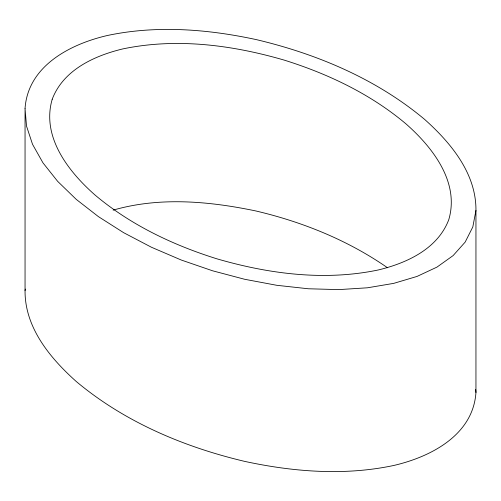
<?xml version="1.0" encoding="UTF-8"?>
<svg xmlns="http://www.w3.org/2000/svg" width="501" height="501" viewBox="0 0 501 501"><rect width="100%" height="100%" fill="white"/><g stroke="black" fill="none" stroke-linecap="round" stroke-linejoin="round"><path stroke-width="0.75" d="M25.05 108.473C27.918 65.85 70.372 44.05 107.32 35.515C156.519 25.063 207.577 29.096 256.399 39.635C317.208 54.033 376.545 79.089 424.748 119.507C450.881 142.885 476.276 173.459 475.95 210.42L475.95 392.527C473.082 435.15 430.628 456.95 393.68 465.485C344.481 475.937 293.423 471.904 244.601 461.365C183.792 446.967 124.455 421.911 76.252 381.493C50.119 358.115 24.724 327.541 25.05 290.58L25.05 108.473L26.503 126.045L32.521 144.294L42.973 162.856L57.653 181.343L76.252 199.385L98.403 216.62L123.647 232.683L151.477 247.262L181.324 260.05L212.574 270.79L244.601 279.264L276.746 285.294L308.353 288.77L338.789 289.609L367.427 287.799L393.68 283.378L417.02 276.433L436.972 267.108L453.123 255.585L465.153 242.115L472.812 226.953L475.95 210.42M25.05 290.58L25.338 289.077M113.132 210.144C159.512 196.699 209.099 201.208 255.76 210.94C302.028 221.793 346.88 239.829 386.152 266.808L387.392 267.772M475.7 389.471L475.95 392.527M52.217 99.242C41.182 136.786 68.524 171.724 95.09 195.071C130.417 224.836 172.807 245.008 216.676 258.754C268.78 273.941 324.567 281.199 378.199 269.983C406.706 263.15 437.736 248.916 448.783 219.657C459.818 182.107 432.476 147.175 405.91 123.828C370.583 94.056 328.193 73.891 284.324 60.145C232.22 44.958 176.433 37.694 122.801 48.916C94.294 55.749 63.264 69.977 52.217 99.242"/></g></svg>
